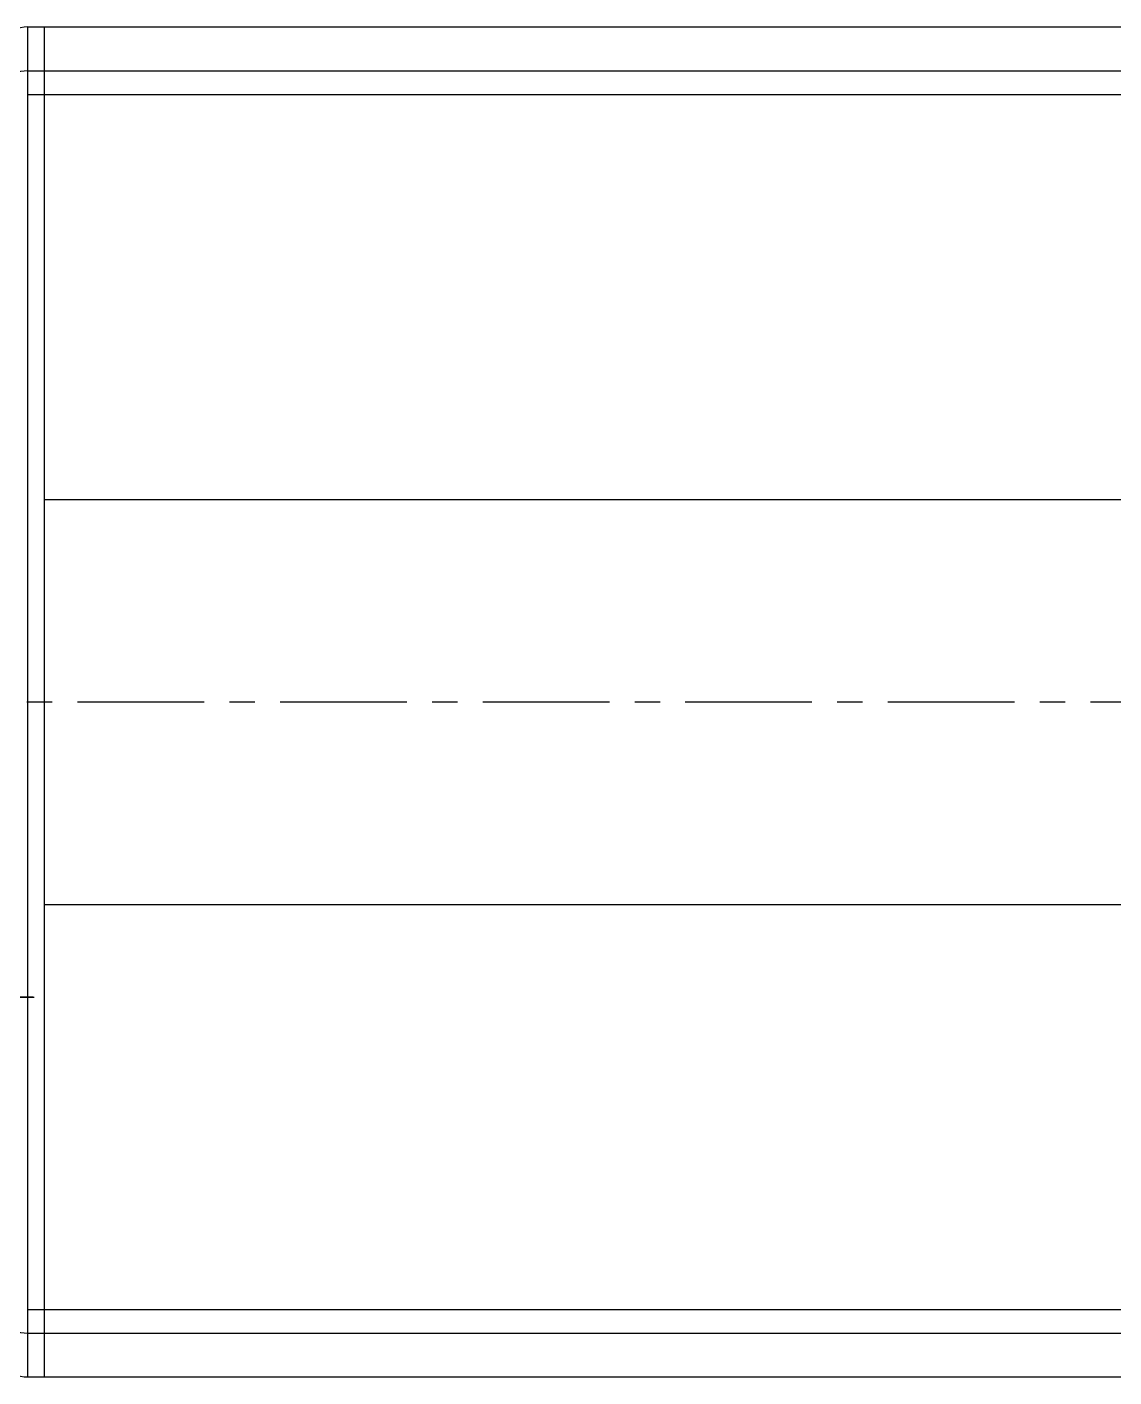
# Model space of a CAD drawing. Extents: x -644 to 949, y 138 to 558.
# Drawn here: x -470.8 to -406.4, y 208.3 to 288.3 of the extents above; entities that cross this region are included whole.
import ezdxf

# ---------------------------------------------------------------- set-up
doc = ezdxf.new("R2010")
doc.units = 0
doc.linetypes.add('CENTER', pattern=[12, 7.5, -1.5, 1.5, -1.5])
doc.linetypes.add('CONTINOUS', pattern=[0])
doc.layers.get('0').update_dxf_attribs({"linetype": 'CONTINUOUS'})
doc.layers.add('CENTER', color=1, linetype='CENTER')

msp = doc.modelspace()

# ---------------------------------------------------------------- linework, layer by layer
at = {"color": 7, "linetype": 'CONTINOUS'}
for p, q in [((-470.773, 288.251), (935.227, 288.251)), ((-470.773, 288.251), (-470.773, 208.251)), ((-469.773, 288.251), (-469.773, 208.251)), ((-470.773, 285.653), (935.227, 285.653)), ((-470.773, 284.251), (935.227, 284.251)), ((-469.773, 260.251), (934.227, 260.251)), ((-469.773, 236.251), (934.227, 236.251)), ((-470.773, 212.251), (935.227, 212.251)), ((-470.773, 210.849), (935.227, 210.849)), ((-470.773, 208.251), (935.227, 208.251))]:
    msp.add_line(p, q, dxfattribs=at)
for centre, start, end in [((-470.773, 286.251), 90, 180), ((-470.773, 283.653), 90, 180), ((-470.773, 212.849), 180, 270), ((-470.773, 210.251), 180, 270)]:
    msp.add_arc(centre, 2, start, end, dxfattribs=at)
at = {"layer": 'CENTER', "color": 1, "linetype": 'CENTER'}
for p, q in [((-515.801, 248.251), (945.156, 248.251)), ((-504.882, 230.751), (-469.773, 230.751)), ((-470.433, 230.751), (-478.542, 230.751))]:
    msp.add_line(p, q, dxfattribs=at)

doc.saveas('drawing.dxf')
